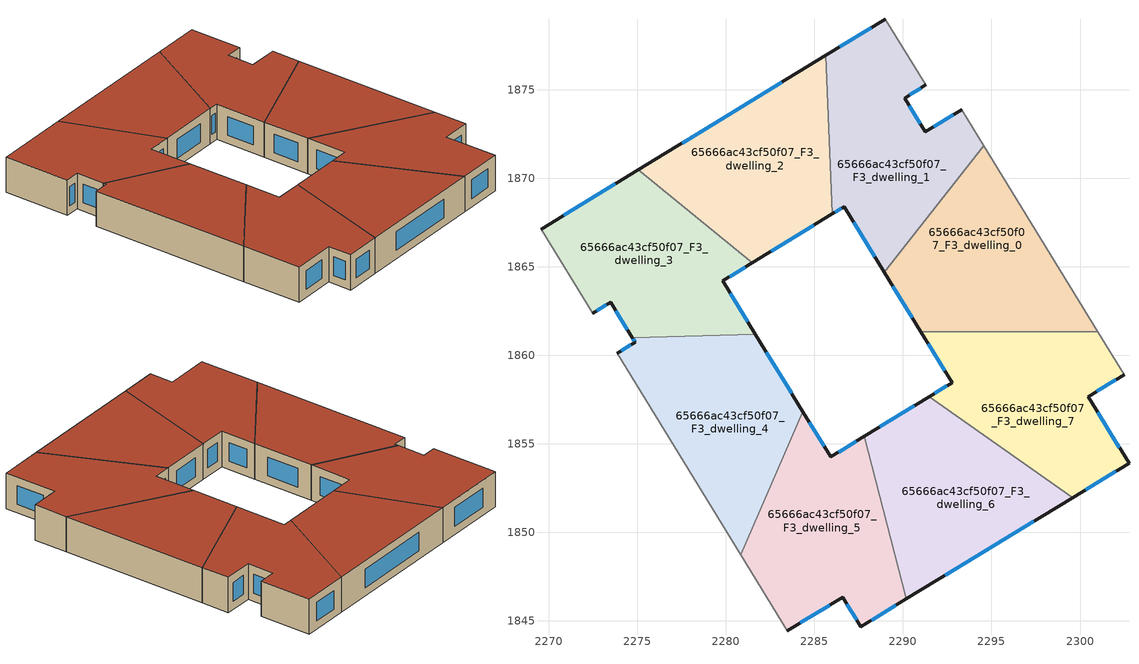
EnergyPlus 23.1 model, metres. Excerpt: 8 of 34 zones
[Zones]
65666ac43cf50f07_F3_dwelling_0
 floor to 65666ac43cf50f07_F2_dwelling_0 (EU_floor_Construction): 2294.56,1871.84 2301.01,1861.33 2291.01,1861.33 2288.94,1864.69 z9
 wall outside (EU_wall_Construction): 2288.94,1864.69 2291.01,1861.33 z9:12
 wall to 65666ac43cf50f07_F3_dwelling_1 (EU_wall_Construction): 2294.56,1871.84 2288.94,1864.69 z9:12
 wall adiabatic (EU_wall_Construction): 2301.01,1861.33 2294.56,1871.84 z9:12
 wall to 65666ac43cf50f07_F3_dwelling_7 (EU_wall_Construction): 2291.01,1861.33 2301.01,1861.33 z9:12
 window (EU_Window_Construction): 2289.43,1863.9 2290.52,1862.12 z9.7:11.3
 roof outside (EU_roof_Construction): 2301.01,1861.33 2294.56,1871.84 2288.94,1864.69 2291.01,1861.33 z12
65666ac43cf50f07_F3_dwelling_1
 floor to 65666ac43cf50f07_F2_dwelling_1 (EU_floor_Construction): 2291.28,1875.27 2290.09,1874.53 2291.26,1872.62 2293.31,1873.87 2294.56,1871.84 2288.94,1864.69 2286.68,1868.39 2286.02,1867.99 2285.65,1876.94 2289,1878.98 z9
 wall outside (EU_wall_Construction): 2293.31,1873.87 2291.26,1872.62 2290.09,1874.53 2291.28,1875.27 / 2286.02,1867.99 2286.68,1868.39 2288.94,1864.69 / 2289,1878.98 2285.65,1876.94 z9:12
 wall adiabatic (EU_wall_Construction): 2294.56,1871.84 2293.31,1873.87 / 2291.28,1875.27 2289,1878.98 z9:12
 wall to 65666ac43cf50f07_F3_dwelling_2 (EU_wall_Construction): 2285.65,1876.94 2286.02,1867.99 z9:12
 window (EU_Window_Construction): 2292.83,1873.58 2291.75,1872.92 / 2287.21,1867.52 2288.41,1865.56 / 2286.17,1868.08 2286.52,1868.3 / 2288.21,1878.5 2286.44,1877.42 / 2290.37,1874.71 2291,1875.1 / 2290.99,1873.07 2290.37,1874.08 z9.7:11.3
 roof outside (EU_roof_Construction): 2288.94,1864.69 2294.56,1871.84 2293.31,1873.87 2291.26,1872.62 2290.09,1874.53 2291.28,1875.27 2289,1878.98 2285.65,1876.94 2286.02,1867.99 2286.68,1868.39 z12
65666ac43cf50f07_F3_dwelling_2
 floor to 65666ac43cf50f07_F2_dwelling_2 (EU_floor_Construction): 2285.65,1876.94 2286.02,1867.99 2281.5,1865.23 2275.04,1870.47 z9
 wall outside (EU_wall_Construction): 2281.5,1865.23 2286.02,1867.99 / 2285.65,1876.94 2275.04,1870.47 z9:12
 wall to 65666ac43cf50f07_F3_dwelling_3 (EU_wall_Construction): 2275.04,1870.47 2281.5,1865.23 z9:12
 window (EU_Window_Construction): 2282.56,1865.88 2284.96,1867.34 / 2283.16,1875.42 2277.53,1871.99 z9.7:11.3
 roof outside (EU_roof_Construction): 2286.02,1867.99 2285.65,1876.94 2275.04,1870.47 2281.5,1865.23 z12
65666ac43cf50f07_F3_dwelling_3
 floor to 65666ac43cf50f07_F2_dwelling_3 (EU_floor_Construction): 2281.5,1865.23 2279.81,1864.2 2281.66,1861.19 2274.72,1860.98 2273.48,1863 2272.47,1862.38 2269.55,1867.12 2275.04,1870.47 z9
 wall outside (EU_wall_Construction): 2275.04,1870.47 2269.55,1867.12 / 2281.66,1861.19 2279.81,1864.2 2281.5,1865.23 / 2272.47,1862.38 2273.48,1863 2274.72,1860.98 z9:12
 wall adiabatic (EU_wall_Construction): 2269.55,1867.12 2272.47,1862.38 z9:12
 wall to 65666ac43cf50f07_F3_dwelling_4 (EU_wall_Construction): 2274.72,1860.98 2281.66,1861.19 z9:12
 window (EU_Window_Construction): 2273.76,1869.68 2270.84,1867.91 / 2280.21,1864.44 2281.1,1864.99 / 2281.23,1861.9 2280.25,1863.49 / 2273.77,1862.53 2274.43,1861.46 / 2272.71,1862.53 2273.24,1862.85 z9.7:11.3
 roof outside (EU_roof_Construction): 2281.66,1861.19 2279.81,1864.2 2281.5,1865.23 2275.04,1870.47 2269.55,1867.12 2272.47,1862.38 2273.48,1863 2274.72,1860.98 z12
65666ac43cf50f07_F3_dwelling_4
 floor to 65666ac43cf50f07_F2_dwelling_4 (EU_floor_Construction): 2281.66,1861.19 2284.34,1856.82 2280.84,1848.74 2273.85,1860.12 2274.87,1860.74 2274.72,1860.98 z9
 wall outside (EU_wall_Construction): 2274.72,1860.98 2274.87,1860.74 2273.85,1860.12 / 2284.34,1856.82 2281.66,1861.19 z9:12
 wall to 65666ac43cf50f07_F3_dwelling_5 (EU_wall_Construction): 2280.84,1848.74 2284.34,1856.82 z9:12
 wall adiabatic (EU_wall_Construction): 2273.85,1860.12 2280.84,1848.74 z9:12
 window (EU_Window_Construction): 2274.75,1860.93 2274.83,1860.8 / 2283.71,1857.85 2282.29,1860.16 / 2274.63,1860.6 2274.09,1860.27 z9.7:11.3
 roof outside (EU_roof_Construction): 2280.84,1848.74 2284.34,1856.82 2281.66,1861.19 2274.72,1860.98 2274.87,1860.74 2273.85,1860.12 z12
65666ac43cf50f07_F3_dwelling_5
 floor to 65666ac43cf50f07_F2_dwelling_5 (EU_floor_Construction): 2287.82,1855.43 2290.2,1846.24 2287.63,1844.67 2286.6,1846.34 2283.48,1844.44 2280.84,1848.74 2284.34,1856.82 2285.91,1854.26 z9
 wall outside (EU_wall_Construction): 2283.48,1844.44 2286.6,1846.34 2287.63,1844.67 2290.2,1846.24 / 2287.82,1855.43 2285.91,1854.26 2284.34,1856.82 z9:12
 wall adiabatic (EU_wall_Construction): 2280.84,1848.74 2283.48,1844.44 z9:12
 wall to 65666ac43cf50f07_F3_dwelling_6 (EU_wall_Construction): 2290.2,1846.24 2287.82,1855.43 z9:12
 window (EU_Window_Construction): 2284.21,1844.88 2285.86,1845.89 / 2285.54,1854.86 2284.71,1856.22 / 2287.37,1855.15 2286.36,1854.54 / 2288.23,1845.04 2289.59,1845.87 / 2286.84,1845.95 2287.38,1845.06 z9.7:11.3
 roof outside (EU_roof_Construction): 2290.2,1846.24 2287.82,1855.43 2285.91,1854.26 2284.34,1856.82 2280.84,1848.74 2283.48,1844.44 2286.6,1846.34 2287.63,1844.67 z12
65666ac43cf50f07_F3_dwelling_6
 floor to 65666ac43cf50f07_F2_dwelling_6 (EU_floor_Construction): 2299.58,1851.96 2290.2,1846.24 2287.82,1855.43 2291.48,1857.67 z9
 wall outside (EU_wall_Construction): 2291.48,1857.67 2287.82,1855.43 / 2290.2,1846.24 2299.58,1851.96 z9:12
 wall to 65666ac43cf50f07_F3_dwelling_7 (EU_wall_Construction): 2299.58,1851.96 2291.48,1857.67 z9:12
 window (EU_Window_Construction): 2290.62,1857.14 2288.68,1855.95 / 2292.4,1847.58 2297.38,1850.61 z9.7:11.3
 roof outside (EU_roof_Construction): 2299.58,1851.96 2291.48,1857.67 2287.82,1855.43 2290.2,1846.24 z12
65666ac43cf50f07_F3_dwelling_7
 floor to 65666ac43cf50f07_F2_dwelling_7 (EU_floor_Construction): 2301.01,1861.33 2302.49,1858.91 2300.46,1857.66 2302.77,1853.9 2299.58,1851.96 2291.48,1857.67 2292.77,1858.45 2291.01,1861.33 z9
 wall outside (EU_wall_Construction): 2299.58,1851.96 2302.77,1853.9 2300.46,1857.66 2302.49,1858.91 / 2291.01,1861.33 2292.77,1858.45 2291.48,1857.67 z9:12
 wall adiabatic (EU_wall_Construction): 2302.49,1858.91 2301.01,1861.33 z9:12
 window (EU_Window_Construction): 2302.22,1854.78 2301,1856.78 / 2300.33,1852.41 2302.02,1853.45 / 2292.47,1858.27 2291.79,1857.85 / 2291.42,1860.65 2292.36,1859.13 / 2300.93,1857.96 2302.01,1858.62 z9.7:11.3
 roof outside (EU_roof_Construction): 2302.77,1853.9 2300.46,1857.66 2302.49,1858.91 2301.01,1861.33 2291.01,1861.33 2292.77,1858.45 2291.48,1857.67 2299.58,1851.96 z12
[Building]
EU S2 Campaign: North Axis=0; Terrain=City; Solar Distribution=FullExterior
[Site:Location]
Budapest.Ferenc.Liszt.Intl.AP: Latitude=47.437; Longitude=19.256; Time Zone=1; Elevation=185
[SizingPeriod:WeatherFileDays]
AnnualSizingPeriod: Begin Month=1; Begin Day of Month=1; End Month=12; End Day of Month=31; Day of Week for Start Day=Monday; Use Weather File Daylight Saving Period=No; Use Weather File Rain and Snow Indicators=No
[MATERIAL]
EU_InternalMass_Material: Roughness=MediumRough; Thickness=0.1; Conductivity=1; Density=1800; Specific Heat=900; Thermal Absorptance=0.9; Solar Absorptance=0.7; Visible Absorptance=0.7
[MATERIAL:NOMASS] Roughness=MediumRough; Thermal Absorptance=0.9; Solar Absorptance=0.7; Visible Absorptance=0.7
Name | Thermal Resistance
EU_wall_NoMass | 0.832559
EU_roof_NoMass | 1.39638
EU_floor_NoMass | 0.872794
[WINDOWMATERIAL:SIMPLEGLAZINGSYSTEM]
EU_Window_SimpleGlazing: UFactor=2.79869; Solar Heat Gain Coefficient=0.75; Visible Transmittance=0.75
[CONSTRUCTION]
EU_wall_Construction: EU_wall_NoMass
EU_roof_Construction: EU_roof_NoMass
EU_floor_Construction: EU_floor_NoMass
EU_Window_Construction: EU_Window_SimpleGlazing
EU_InternalMass_Construction: EU_InternalMass_Material
[ZONE] Type=1; Multiplier=1; Ceiling Height=autocalculate; Floor Area=autocalculate; Part of Total Floor Area=Yes
Name | Volume
65666ac43cf50f07_F3_dwelling_0 | 208.222
65666ac43cf50f07_F3_dwelling_1 | 208.21
65666ac43cf50f07_F3_dwelling_2 | 208.227
65666ac43cf50f07_F3_dwelling_3 | 208.228
65666ac43cf50f07_F3_dwelling_4 | 208.23
65666ac43cf50f07_F3_dwelling_5 | 208.182
65666ac43cf50f07_F3_dwelling_6 | 208.232
65666ac43cf50f07_F3_dwelling_7 | 208.213
[INTERNALMASS] Construction=EU_InternalMass_Construction
Name | Zone or ZoneList | Surface Area
65666ac43cf50f07_F3_dwelling_0_EU_InternalMass | 65666ac43cf50f07_F3_dwelling_0 | 69.4074
65666ac43cf50f07_F3_dwelling_1_EU_InternalMass | 65666ac43cf50f07_F3_dwelling_1 | 69.4043
65666ac43cf50f07_F3_dwelling_2_EU_InternalMass | 65666ac43cf50f07_F3_dwelling_2 | 69.4092
65666ac43cf50f07_F3_dwelling_3_EU_InternalMass | 65666ac43cf50f07_F3_dwelling_3 | 69.4082
65666ac43cf50f07_F3_dwelling_4_EU_InternalMass | 65666ac43cf50f07_F3_dwelling_4 | 69.4099
65666ac43cf50f07_F3_dwelling_5_EU_InternalMass | 65666ac43cf50f07_F3_dwelling_5 | 69.3941
65666ac43cf50f07_F3_dwelling_6_EU_InternalMass | 65666ac43cf50f07_F3_dwelling_6 | 69.4105
65666ac43cf50f07_F3_dwelling_7_EU_InternalMass | 65666ac43cf50f07_F3_dwelling_7 | 69.4044
[OTHEREQUIPMENT] Fuel Type=Electricity; Design Level Calculation Method=Watts/Area; Power per Zone Floor Area=1; Fraction Latent=0; Fraction Radiant=0; Fraction Lost=0; Carbon Dioxide Generation Rate=0; EndUse Subcategory=EU_Step8_InternalGains
Name | Zone or ZoneList or Space or SpaceList | Schedule
EU_Step8_InternalGain_65666ac43cf50f07_F3_dwelling_0_f000 | 65666ac43cf50f07_F3_dwelling_0 | EU_Step8_GainSchedule_65666ac43cf50f07_F3_dwelling_0_f000
EU_Step8_InternalGain_65666ac43cf50f07_F3_dwelling_1_f000 | 65666ac43cf50f07_F3_dwelling_1 | EU_Step8_GainSchedule_65666ac43cf50f07_F3_dwelling_1_f000
EU_Step8_InternalGain_65666ac43cf50f07_F3_dwelling_2_f000 | 65666ac43cf50f07_F3_dwelling_2 | EU_Step8_GainSchedule_65666ac43cf50f07_F3_dwelling_2_f000
EU_Step8_InternalGain_65666ac43cf50f07_F3_dwelling_3_f000 | 65666ac43cf50f07_F3_dwelling_3 | EU_Step8_GainSchedule_65666ac43cf50f07_F3_dwelling_3_f000
EU_Step8_InternalGain_65666ac43cf50f07_F3_dwelling_4_f000 | 65666ac43cf50f07_F3_dwelling_4 | EU_Step8_GainSchedule_65666ac43cf50f07_F3_dwelling_4_f000
EU_Step8_InternalGain_65666ac43cf50f07_F3_dwelling_5_f000 | 65666ac43cf50f07_F3_dwelling_5 | EU_Step8_GainSchedule_65666ac43cf50f07_F3_dwelling_5_f000
EU_Step8_InternalGain_65666ac43cf50f07_F3_dwelling_6_f000 | 65666ac43cf50f07_F3_dwelling_6 | EU_Step8_GainSchedule_65666ac43cf50f07_F3_dwelling_6_f000
EU_Step8_InternalGain_65666ac43cf50f07_F3_dwelling_7_f000 | 65666ac43cf50f07_F3_dwelling_7 | EU_Step8_GainSchedule_65666ac43cf50f07_F3_dwelling_7_f000
[ZONEVENTILATION:DESIGNFLOWRATE] Schedule=EU_AlwaysOn; Design Flow Rate Calculation Method=AirChanges/Hour; Air Changes per Hour=0.475469; Ventilation Type=Natural; Fan Pressure Rise=0; Fan Total Efficiency=1; Constant Term Coefficient=1; Temperature Term Coefficient=0; Velocity Term Coefficient=0; Velocity Squared Term Coefficient=0; Minimum Indoor Temperature=-100; Maximum Indoor Temperature=100; Delta Temperature=-100; Minimum Outdoor Temperature=-100; Maximum Outdoor Temperature=100; Maximum Wind Speed=40
Name | Zone or ZoneList or Space or SpaceList
EU_ConstantAir_65666ac43cf50f07_F3_dwelling_0 | 65666ac43cf50f07_F3_dwelling_0
EU_ConstantAir_65666ac43cf50f07_F3_dwelling_1 | 65666ac43cf50f07_F3_dwelling_1
EU_ConstantAir_65666ac43cf50f07_F3_dwelling_2 | 65666ac43cf50f07_F3_dwelling_2
EU_ConstantAir_65666ac43cf50f07_F3_dwelling_3 | 65666ac43cf50f07_F3_dwelling_3
EU_ConstantAir_65666ac43cf50f07_F3_dwelling_4 | 65666ac43cf50f07_F3_dwelling_4
EU_ConstantAir_65666ac43cf50f07_F3_dwelling_5 | 65666ac43cf50f07_F3_dwelling_5
EU_ConstantAir_65666ac43cf50f07_F3_dwelling_6 | 65666ac43cf50f07_F3_dwelling_6
EU_ConstantAir_65666ac43cf50f07_F3_dwelling_7 | 65666ac43cf50f07_F3_dwelling_7
[HVACTEMPLATE:THERMOSTAT] Constant Heating Setpoint=20; Constant Cooling Setpoint=50
EU_HeatOnly_65666ac43cf50f07_F0_dwelling_0; EU_HeatOnly_65666ac43cf50f07_F0_dwelling_1; EU_HeatOnly_65666ac43cf50f07_F0_dwelling_2; EU_HeatOnly_65666ac43cf50f07_F0_dwelling_3; EU_HeatOnly_65666ac43cf50f07_F0_dwelling_4; EU_HeatOnly_65666ac43cf50f07_F0_dwelling_5; EU_HeatOnly_65666ac43cf50f07_F0_dwelling_6; EU_HeatOnly_65666ac43cf50f07_F0_dwelling_7; EU_HeatOnly_65666ac43cf50f07_F0_dwelling_8; EU_HeatOnly_65666ac43cf50f07_F1_dwelling_0; EU_HeatOnly_65666ac43cf50f07_F1_dwelling_1; EU_HeatOnly_65666ac43cf50f07_F1_dwelling_2; EU_HeatOnly_65666ac43cf50f07_F1_dwelling_3; EU_HeatOnly_65666ac43cf50f07_F1_dwelling_4; EU_HeatOnly_65666ac43cf50f07_F1_dwelling_5; EU_HeatOnly_65666ac43cf50f07_F1_dwelling_6; EU_HeatOnly_65666ac43cf50f07_F1_dwelling_7; EU_HeatOnly_65666ac43cf50f07_F1_dwelling_8; EU_HeatOnly_65666ac43cf50f07_F2_dwelling_0; EU_HeatOnly_65666ac43cf50f07_F2_dwelling_1; EU_HeatOnly_65666ac43cf50f07_F2_dwelling_2; EU_HeatOnly_65666ac43cf50f07_F2_dwelling_3; EU_HeatOnly_65666ac43cf50f07_F2_dwelling_4; EU_HeatOnly_65666ac43cf50f07_F2_dwelling_5; EU_HeatOnly_65666ac43cf50f07_F2_dwelling_6; EU_HeatOnly_65666ac43cf50f07_F2_dwelling_7; EU_HeatOnly_65666ac43cf50f07_F3_dwelling_0; EU_HeatOnly_65666ac43cf50f07_F3_dwelling_1; EU_HeatOnly_65666ac43cf50f07_F3_dwelling_2; EU_HeatOnly_65666ac43cf50f07_F3_dwelling_3; EU_HeatOnly_65666ac43cf50f07_F3_dwelling_4; EU_HeatOnly_65666ac43cf50f07_F3_dwelling_5; EU_HeatOnly_65666ac43cf50f07_F3_dwelling_6; EU_HeatOnly_65666ac43cf50f07_F3_dwelling_7
[HVACTEMPLATE:ZONE:IDEALLOADSAIRSYSTEM] System Availability Schedule=EU_AlwaysOn; Maximum Heating Supply Air Temperature=50; Minimum Cooling Supply Air Temperature=13; Maximum Heating Supply Air Humidity Ratio=0.0156; Minimum Cooling Supply Air Humidity Ratio=0.0077; Heating Limit=NoLimit; Cooling Limit=NoLimit; Heating Availability Schedule=EU_AlwaysOn; Cooling Availability Schedule=EU_CoolingOff; Dehumidification Control Type=ConstantSensibleHeatRatio; Cooling Sensible Heat Ratio=0.7; Dehumidification Setpoint=60; Humidification Control Type=None; Humidification Setpoint=30; Outdoor Air Method=None; Outdoor Air Flow Rate per Person=0.00944; Outdoor Air Flow Rate per Zone Floor Area=0; Outdoor Air Flow Rate per Zone=0; Demand Controlled Ventilation Type=None; Outdoor Air Economizer Type=NoEconomizer; Heat Recovery Type=None; Sensible Heat Recovery Effectiveness=0.7; Latent Heat Recovery Effectiveness=0.65
Name | Template Thermostat
65666ac43cf50f07_F3_dwelling_0 | EU_HeatOnly_65666ac43cf50f07_F3_dwelling_0
65666ac43cf50f07_F3_dwelling_1 | EU_HeatOnly_65666ac43cf50f07_F3_dwelling_1
65666ac43cf50f07_F3_dwelling_2 | EU_HeatOnly_65666ac43cf50f07_F3_dwelling_2
65666ac43cf50f07_F3_dwelling_3 | EU_HeatOnly_65666ac43cf50f07_F3_dwelling_3
65666ac43cf50f07_F3_dwelling_4 | EU_HeatOnly_65666ac43cf50f07_F3_dwelling_4
65666ac43cf50f07_F3_dwelling_5 | EU_HeatOnly_65666ac43cf50f07_F3_dwelling_5
65666ac43cf50f07_F3_dwelling_6 | EU_HeatOnly_65666ac43cf50f07_F3_dwelling_6
65666ac43cf50f07_F3_dwelling_7 | EU_HeatOnly_65666ac43cf50f07_F3_dwelling_7
[SIZING:ZONE] Zone Cooling Design Supply Air Temperature Input Method=SupplyAirTemperature; Zone Cooling Design Supply Air Temperature=13; Zone Heating Design Supply Air Temperature Input Method=SupplyAirTemperature; Zone Heating Design Supply Air Temperature=50; Zone Cooling Design Supply Air Humidity Ratio=0.008; Zone Heating Design Supply Air Humidity Ratio=0.008; Cooling Design Air Flow Method=DesignDay; Cooling Design Air Flow Rate=0; Cooling Minimum Air Flow per Zone Floor Area=0.000762; Cooling Minimum Air Flow=0; Cooling Minimum Air Flow Fraction=0.2; Heating Design Air Flow Method=DesignDay; Heating Design Air Flow Rate=0; Heating Maximum Air Flow per Zone Floor Area=0.002032; Heating Maximum Air Flow=0.141576; Heating Maximum Air Flow Fraction=0.3; Account for Dedicated Outdoor Air System=No; Dedicated Outdoor Air System Control Strategy=NeutralSupplyAir; Dedicated Outdoor Air Low Setpoint Temperature for Design=autosize; Dedicated Outdoor Air High Setpoint Temperature for Design=autosize; Zone Load Sizing Method=Sensible Load Only No Latent Load; Zone Latent Cooling Design Supply Air Humidity Ratio Input Method=HumidityRatioDifference; Zone Cooling Design Supply Air Humidity Ratio Difference=0.005; Zone Latent Heating Design Supply Air Humidity Ratio Input Method=HumidityRatioDifference; Zone Humidification Design Supply Air Humidity Ratio Difference=0.005
65666ac43cf50f07_F3_dwelling_0; 65666ac43cf50f07_F3_dwelling_1; 65666ac43cf50f07_F3_dwelling_2; 65666ac43cf50f07_F3_dwelling_3; 65666ac43cf50f07_F3_dwelling_4; 65666ac43cf50f07_F3_dwelling_5; 65666ac43cf50f07_F3_dwelling_6; 65666ac43cf50f07_F3_dwelling_7
[SCHEDULE:CONSTANT]
Name | Hourly Value
EU_AlwaysOn | 1
EU_CoolingOff | 0
[SCHEDULE:FILE] Column Number=1; Rows to Skip at Top=0; Number of Hours of Data=8760; Column Separator=Comma; Interpolate to Timestep=No; Minutes per Item=60; Adjust Schedule for Daylight Savings=Yes
Name | File
EU_Step8_GainSchedule_65666ac43cf50f07_F3_dwelling_0_f000 | ../../schedules/65666ac43cf50f07/65666ac43cf50f07_F3_dwelling_0_f000_gain.csv
EU_Step8_GainSchedule_65666ac43cf50f07_F3_dwelling_1_f000 | ../../schedules/65666ac43cf50f07/65666ac43cf50f07_F3_dwelling_1_f000_gain.csv
EU_Step8_GainSchedule_65666ac43cf50f07_F3_dwelling_2_f000 | ../../schedules/65666ac43cf50f07/65666ac43cf50f07_F3_dwelling_2_f000_gain.csv
EU_Step8_GainSchedule_65666ac43cf50f07_F3_dwelling_3_f000 | ../../schedules/65666ac43cf50f07/65666ac43cf50f07_F3_dwelling_3_f000_gain.csv
EU_Step8_GainSchedule_65666ac43cf50f07_F3_dwelling_4_f000 | ../../schedules/65666ac43cf50f07/65666ac43cf50f07_F3_dwelling_4_f000_gain.csv
EU_Step8_GainSchedule_65666ac43cf50f07_F3_dwelling_5_f000 | ../../schedules/65666ac43cf50f07/65666ac43cf50f07_F3_dwelling_5_f000_gain.csv
EU_Step8_GainSchedule_65666ac43cf50f07_F3_dwelling_6_f000 | ../../schedules/65666ac43cf50f07/65666ac43cf50f07_F3_dwelling_6_f000_gain.csv
EU_Step8_GainSchedule_65666ac43cf50f07_F3_dwelling_7_f000 | ../../schedules/65666ac43cf50f07/65666ac43cf50f07_F3_dwelling_7_f000_gain.csv
